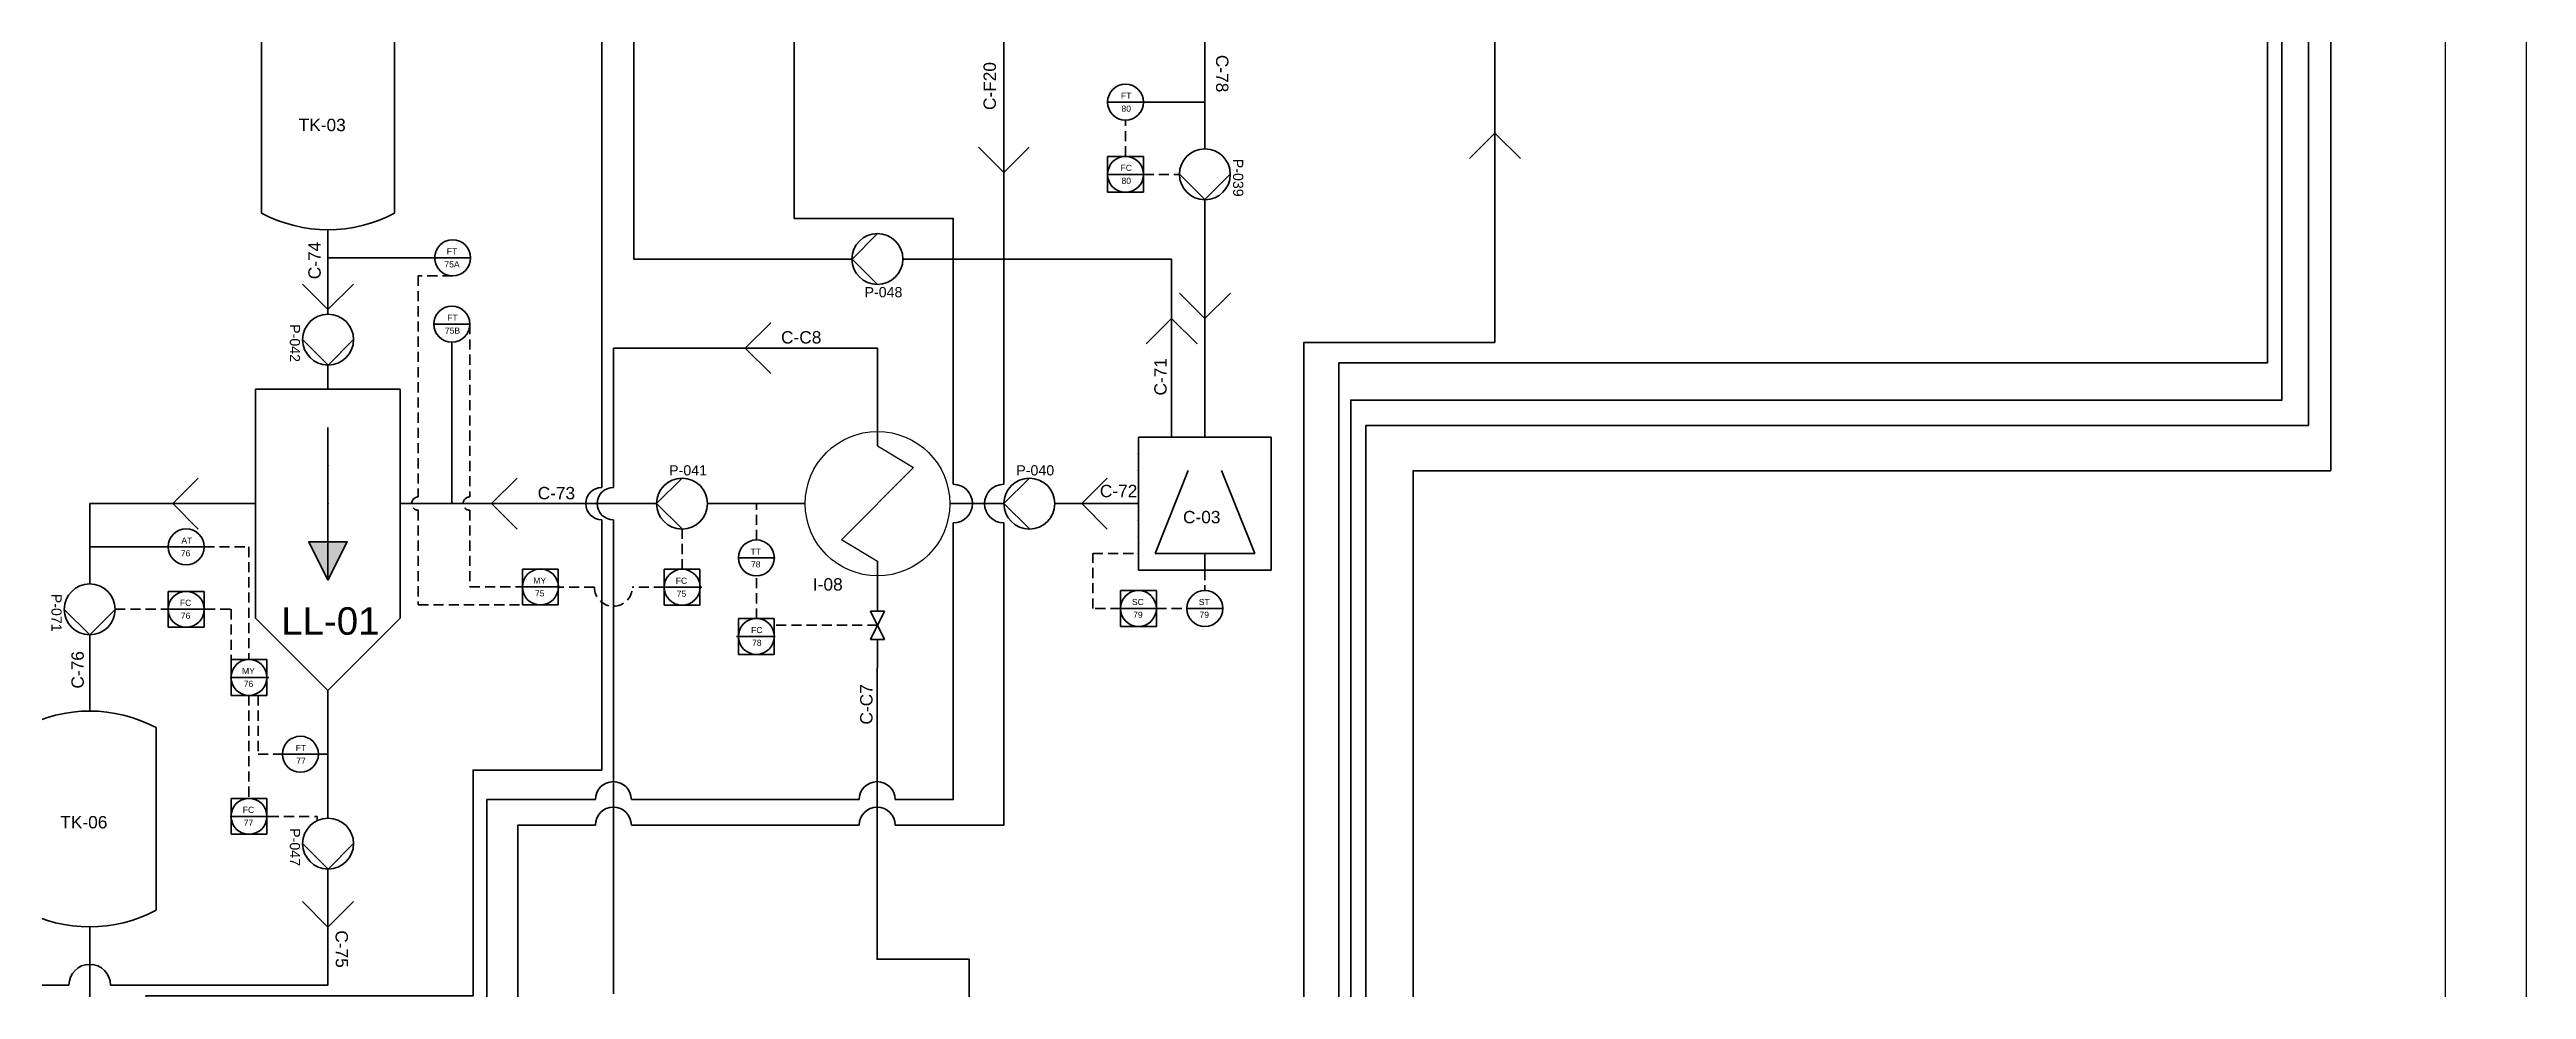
# Paper-space layout 'P&D' of a CAD drawing. Header units: inches, sheet in millimetres. Extents: x 10 to 410, y 10 to 291.
# Drawn here: x 257.3 to 410, y 129.7 to 187.7 of the extents above; entities that cross this region are included whole.
import ezdxf
from ezdxf.enums import TextEntityAlignment as Align

# ---------------------------------------------------------------- set-up
doc = ezdxf.new("R2010")
doc.units = ezdxf.units.IN
doc.header["$LTSCALE"] = 5
doc.header["$MEASUREMENT"] = 0
for name, pattern in [('ACAD_ISO08W100', [36, 24, -3, 6, -3]), ('DASHED2', [0.375, 0.25, -0.125]), ('LÍNEAS_OCULTAS2', [0.1875, 0.125, -0.0625])]:
    doc.linetypes.add(name, pattern=pattern)
doc.styles.add('TEXTO_CUADRO', font='arial.ttf', dxfattribs={"height": 2})
doc.styles.add('TEXTO_INSTRUMENTOS', font='arial.ttf', dxfattribs={"height": 1})

# ---------------------------------------------------------------- blocks, each defined once
blk = doc.blocks.new('vessel with dished ends')
at = {"lineweight": 35}
for p, q in [((128, 243.23), (128, 254.23)), ((136, 254.23), (136, 243.23))]:
    blk.add_line(p, q, dxfattribs=at)
for centre, start, end in [((132, 246.73), 61.9275, 118.0725), ((132, 250.73), 241.9275, 298.0725)]:
    blk.add_arc(centre, 8.5, start, end, dxfattribs=at)
blk = doc.blocks.new('separar por gravedad')
at = {"linetype": 'ACAD_ISO08W100', "lineweight": 35}
h = blk.add_hatch(color=256, dxfattribs=at)
h.dxf.hatch_style = 1
h.paths.add_polyline_path([(240.74, 136.1), (239.42, 136.1), (240.74, 133.46)])
h.paths.add_polyline_path([(242.06, 136.1), (240.74, 136.1), (240.74, 133.46)])
for p, q in [((240.74, 144.01), (240.74, 133.46)), ((239.42, 136.1), (242.06, 136.1)), ((239.42, 136.1), (240.74, 133.46)), ((242.06, 136.1), (240.74, 133.46)), ((235.74, 130.83), (240.74, 125.83)), ((240.74, 125.83), (245.74, 130.83))]:
    blk.add_line(p, q, dxfattribs=at)
for points in [[(240.74, 146.65), (235.74, 146.65), (235.74, 130.83)], [(240.74, 146.65), (245.74, 146.65), (245.74, 130.83)]]:
    blk.add_lwpolyline(points, dxfattribs=at)
for p in [(240.74, 141.37), (240.74, 138.74), (239.42, 136.1), (240.74, 136.1), (240.74, 136.1), (242.06, 136.1)]:
    blk.add_point(p, dxfattribs=at)
at = {"linetype": 'ACAD_ISO08W100', "lineweight": 35, "style": 'TEXTO_INSTRUMENTOS', "flags": 4}
blk.add_attdef('TAG', (237.5, 129.67), '', height=1.9, dxfattribs=at)
blk = doc.blocks.new('bomba')
at = {"lineweight": 100}
for p, q in [((186.71, 141.99), (191.7, 137)), ((191.7, 137), (186.71, 132)), ((191.71, 137), (191.7, 137)), ((186.71, 132), (186.71, 131.99))]:
    blk.add_line(p, q, dxfattribs=at)
blk.add_circle((186.71, 137), 5, dxfattribs=at)
at = {"lineweight": 100, "style": 'TEXTO_CUADRO'}
blk.add_attdef('P-101', (183.22, 129.4), '', height=2, dxfattribs=at)
blk = doc.blocks.new('INTERCAMBIADOR_DE_CALOR')
for p, q in [((1, 0), (2.5, 2.5)), ((7.5, -2.5), (2.5, 2.5)), ((0, 0), (1, 0)), ((9, 0), (7.5, -2.5)), ((9, 0), (10, 0))]:
    blk.add_line(p, q)
blk.add_circle((5, 0), 5)
at = {"style": 'TEXTO_CUADRO'}
blk.add_attdef('TAG', text='', height=2, dxfattribs=at).set_placement((5.87, -6.56), align=Align.MIDDLE_CENTER)
blk = doc.blocks.new('centrifugadora')
at = {"lineweight": 35}
for p, q in [((108.4, 212.32), (108.4, 208.32)), ((108.4, 212.32), (116.4, 212.32)), ((116.4, 212.32), (116.4, 208.32)), ((111.4, 210.32), (109.4, 205.32)), ((113.4, 210.32), (115.4, 205.32)), ((108.4, 204.32), (108.4, 208.32)), ((116.4, 204.32), (116.4, 208.32)), ((108.4, 204.32), (112.4, 204.32)), ((109.4, 205.32), (115.4, 205.32)), ((112.4, 205.32), (112.4, 204.32)), ((116.4, 204.32), (112.4, 204.32))]:
    blk.add_line(p, q, dxfattribs=at)
for p in [(108.4, 211.32), (108.4, 210.32), (108.4, 209.32), (108.4, 207.32), (108.4, 206.32), (108.4, 205.32)]:
    blk.add_point(p, dxfattribs=at)
blk = doc.blocks.new('Valvula generica')
at = {"color": 7, "lineweight": 35}
for p, q in [((242.61, 259.1), (243.46, 257.4)), ((242.61, 259.1), (243.46, 259.1)), ((242.61, 257.4), (243.46, 259.1)), ((242.61, 257.4), (243.46, 257.4))]:
    blk.add_line(p, q, dxfattribs=at)

psp = doc.layouts.new('P&D')

# ---------------------------------------------------------------- linework, layer by layer
at = {"lineweight": 35}
for p, q in [((293.29, 174.78), (293.29, 188.97)), ((328.5, 181.58), (328.5, 188.92)), ((324.72, 184.46), (322.5, 184.46)), ((322.5, 180.01), (322.5, 181.12)), ((322.5, 181.12), (323.61, 181.12)), ((324.72, 181.12), (323.61, 181.12)), ((324.72, 180.01), (324.72, 181.12)), ((324.72, 180.01), (322.5, 180.01)), ((322.5, 180.01), (322.5, 178.91)), ((322.5, 178.91), (323.61, 178.91)), ((324.72, 178.91), (323.61, 178.91)), ((324.72, 180.01), (324.72, 178.91)), ((328.5, 178.45), (328.5, 171.12)), ((274.42, 171.38), (274.42, 176.6)), ((281, 174.86), (283.22, 174.86)), ((306.74, 174.78), (293.29, 174.78)), ((326.45, 174.78), (309.87, 174.78)), ((326.45, 171.12), (326.45, 174.78)), ((274.42, 171.68), (272.86, 173.24)), ((274.42, 171.68), (275.99, 173.24)), ((328.5, 171.12), (326.93, 172.69)), ((328.5, 171.12), (330.07, 172.69)), ((326.45, 171.12), (324.88, 169.55)), ((326.45, 163.8), (326.45, 171.12)), ((326.45, 171.12), (328.02, 169.55)), ((328.5, 171.12), (328.5, 163.8)), ((283.17, 170.77), (280.96, 170.77)), ((274.42, 166.76), (274.42, 168.24)), ((264.85, 159.7), (266.41, 161.27)), ((284.51, 159.7), (286.08, 161.27)), ((320.91, 159.7), (322.48, 161.27)), ((269.96, 159.7), (259.73, 159.7)), ((259.73, 159.7), (259.73, 154.74)), ((264.85, 159.7), (266.41, 158.13)), ((278.89, 159.7), (294.69, 159.7)), ((284.51, 159.7), (286.08, 158.13)), ((303.85, 159.7), (297.82, 159.7)), ((312.76, 159.7), (316.1, 159.7)), ((319.24, 159.7), (324.4, 159.7)), ((320.91, 159.7), (322.48, 158.13)), ((266.79, 157.03), (264.57, 157.03)), ((299.73, 156.35), (301.94, 156.35)), ((264.57, 153.18), (264.57, 154.28)), ((264.57, 154.28), (265.68, 154.28)), ((266.79, 154.28), (265.68, 154.28)), ((266.79, 153.18), (266.79, 154.28)), ((286.41, 154.56), (286.41, 155.66)), ((286.41, 155.66), (287.52, 155.66)), ((286.41, 154.56), (288.62, 154.56)), ((286.41, 154.56), (286.41, 153.45)), ((288.62, 155.66), (287.52, 155.66)), ((288.62, 154.56), (288.62, 155.66)), ((288.62, 154.56), (288.62, 153.45)), ((295.15, 154.54), (295.15, 155.65)), ((295.15, 155.65), (296.26, 155.65)), ((295.15, 154.54), (297.36, 154.54)), ((295.15, 154.54), (295.15, 153.44)), ((297.36, 155.65), (296.26, 155.65)), ((297.36, 154.54), (297.36, 155.65)), ((297.36, 154.54), (297.36, 153.44)), ((323.3, 153.23), (323.3, 154.34)), ((323.3, 154.34), (324.4, 154.34)), ((325.51, 154.34), (324.4, 154.34)), ((325.51, 153.23), (325.51, 154.34)), ((264.57, 153.18), (266.79, 153.18)), ((264.57, 153.18), (264.57, 152.07)), ((266.79, 153.18), (266.79, 152.07)), ((286.41, 153.45), (287.52, 153.45)), ((288.62, 153.45), (287.52, 153.45)), ((295.15, 153.44), (296.26, 153.44)), ((297.36, 153.44), (296.26, 153.44)), ((323.3, 153.23), (325.51, 153.23)), ((323.3, 153.23), (323.3, 152.13)), ((325.51, 153.23), (325.51, 152.13)), ((327.39, 153.23), (329.61, 153.23)), ((259.73, 151.61), (259.73, 146.9)), ((264.57, 152.07), (265.68, 152.07)), ((266.79, 152.07), (265.68, 152.07)), ((299.73, 151.51), (299.73, 152.61)), ((299.73, 152.61), (300.84, 152.61)), ((301.94, 151.51), (299.73, 151.51)), ((299.73, 151.51), (299.73, 150.4)), ((301.94, 152.61), (300.84, 152.61)), ((301.94, 151.51), (301.94, 152.61)), ((301.94, 151.51), (301.94, 150.4)), ((323.3, 152.13), (324.4, 152.13)), ((325.51, 152.13), (324.4, 152.13)), ((268.45, 148.98), (268.45, 150.08)), ((268.45, 150.08), (269.55, 150.08)), ((270.66, 150.08), (269.55, 150.08)), ((270.66, 148.98), (270.66, 150.08)), ((299.73, 150.4), (300.84, 150.4)), ((301.94, 150.4), (300.84, 150.4)), ((268.45, 148.98), (270.66, 148.98)), ((268.45, 148.98), (268.45, 147.87)), ((270.66, 148.98), (270.66, 147.87)), ((274.42, 148.18), (274.42, 140.29)), ((268.45, 147.87), (269.55, 147.87)), ((270.66, 147.87), (269.55, 147.87)), ((273.83, 144.24), (271.61, 144.24)), ((268.45, 140.41), (268.45, 141.52)), ((268.45, 141.52), (269.55, 141.52)), ((270.66, 141.52), (269.55, 141.52)), ((270.66, 140.41), (270.66, 141.52)), ((268.45, 140.41), (270.66, 140.41)), ((268.45, 140.41), (268.45, 139.31)), ((268.45, 139.31), (269.55, 139.31)), ((270.66, 139.31), (269.55, 139.31)), ((270.66, 140.41), (270.66, 139.31)), ((274.42, 137.16), (274.42, 130)), ((274.42, 137.16), (274.42, 137.16)), ((274.42, 133.58), (272.86, 135.15)), ((274.42, 133.58), (275.99, 135.15)), ((259.73, 124.87), (259.73, 133.59))]:
    psp.add_line(p, q, dxfattribs=at)
at = {"color": 3, "linetype": 'LÍNEAS_OCULTAS2', "lineweight": 35}
for p, q in [((323.61, 181.12), (323.61, 183.35)), ((324.72, 180.01), (326.93, 180.01)), ((300.84, 157.45), (300.84, 159.7)), ((321.59, 153.23), (321.59, 156.63)), ((321.59, 156.63), (324.4, 156.63)), ((290.85, 154.54), (288.62, 154.54)), ((295.15, 154.54), (293.19, 154.54)), ((297.36, 154.54), (297.48, 154.54)), ((300.84, 152.61), (300.84, 155.24)), ((328.5, 155.6), (328.5, 154.34)), ((261.3, 153.18), (264.57, 153.18)), ((266.79, 153.18), (266.9, 153.18)), ((323.3, 153.23), (321.59, 153.23)), ((325.51, 153.23), (327.39, 153.23)), ((299.73, 151.51), (299.62, 151.51)), ((308.31, 152.2), (301.94, 152.2)), ((270.66, 148.98), (270.77, 148.98)), ((269.55, 147.87), (269.55, 141.52)), ((270.11, 147.87), (270.11, 144.24)), ((270.11, 144.24), (271.61, 144.24)), ((273.83, 144.24), (274.42, 144.24)), ((270.66, 140.41), (270.77, 140.41)), ((270.77, 140.41), (273.75, 140.41)), ((273.75, 140.41), (273.75, 140.14))]:
    psp.add_line(p, q, dxfattribs=at)
at = {"color": 3, "lineweight": 35}
for p, q in [((324.72, 184.46), (328.5, 184.46)), ((281, 174.86), (274.42, 174.86)), ((282.06, 169.67), (282.06, 159.7)), ((259.73, 157.03), (264.57, 157.03))]:
    psp.add_line(p, q, dxfattribs=at)
at = {"color": 5, "lineweight": 35}
for p, q in [((346.39, 182.55), (344.82, 180.98)), ((346.39, 182.55), (347.96, 180.98)), ((316.1, 180.12), (314.54, 181.69)), ((316.1, 180.12), (317.67, 181.69))]:
    psp.add_line(p, q, dxfattribs=at)
at = {"color": 1, "lineweight": 35}
for p, q in [((300.16, 169.29), (301.73, 170.86)), ((308.31, 169.29), (292.02, 169.29)), ((292.02, 169.29), (292.02, 160.7)), ((300.16, 169.29), (301.73, 167.72)), ((308.31, 164.15), (308.31, 169.29)), ((292.02, 158.7), (292.02, 129.46))]:
    psp.add_line(p, q, dxfattribs=at)
at = {"color": 18, "lineweight": 35, "true_color": 0x000000}
for p, q in [((308.31, 163.26), (308.31, 164.15)), ((308.31, 155.18), (308.31, 156.14)), ((258.45, 130), (247.4, 130)), ((274.42, 130), (261.01, 130))]:
    psp.add_line(p, q, dxfattribs=at)
for points in [[(10, 10), (410, 10), (410, 290.6), (10, 290.6)], [(15, 15), (405, 15), (405, 285.6), (15, 285.6)]]:
    psp.add_lwpolyline(points, close=True)
at = {"color": 1, "lineweight": 35}
for points in [[(82.32, 267.65), (82.32, 271.19), (369.15, 271.19), (397.93, 271.19), (397.93, 161.73), (341.34, 161.73), (341.34, 91.19), (315.34, 91.19)], [(308.31, 153.07), (308.31, 155.18)], [(308.29, 147.83), (308.31, 151.33)], [(308.29, 147.83), (308.29, 131.59), (313.96, 131.59), (313.96, 77.49), (295.99, 77.49), (295.99, 79.46)]]:
    psp.add_lwpolyline(points, dxfattribs=at)
at = {"color": 5, "lineweight": 35}
for points in [[(120.02, 270.55), (396.56, 270.55), (396.56, 164.52), (338.43, 164.52), (338.43, 107.69), (317.8, 107.69)], [(120.02, 269.73), (394.92, 269.73), (394.92, 166.09), (337.5, 166.09), (337.5, 110.72), (317.8, 110.72)], [(317.8, 113.98), (336.77, 113.98), (336.77, 168.38), (394.02, 168.38), (394.02, 236.99), (384.81, 236.99)], [(279.38, 214.32), (291.31, 214.32), (291.31, 160.7)], [(303.17, 214.73), (303.17, 177.29), (312.98, 177.29), (312.98, 160.89)], [(346.39, 193.3), (346.39, 169.63)], [(316.1, 188.72), (316.1, 162.21), (316.1, 160.89)], [(346.39, 169.63), (334.6, 169.63), (334.6, 117.05), (317.8, 117.05)], [(291.31, 158.7), (291.31, 143.26), (283.37, 143.26), (283.37, 129.34), (263.2, 129.34), (263.2, 101.83), (254.22, 101.83), (253.82, 101.83), (253.82, 92.07)], [(312.98, 158.51), (312.98, 148.32), (312.98, 141.44), (309.4, 141.44)], [(316.1, 158.51), (316.1, 139.87), (309.4, 139.87)], [(290.91, 141.44), (284.21, 141.44), (284.21, 128.23), (267.72, 128.23), (263.79, 128.23), (263.79, 101.25), (254.22, 101.25), (254.22, 92.07)], [(307.18, 141.44), (293.13, 141.44)], [(290.91, 139.87), (286.14, 139.87), (286.14, 125.63), (265.66, 125.63), (265.66, 100.03), (255.65, 100.03), (255.65, 91.9)], [(307.18, 139.87), (293.13, 139.87)]]:
    psp.add_lwpolyline(points, dxfattribs=at)
at = {"color": 3, "linetype": 'LÍNEAS_OCULTAS2', "lineweight": 35}
for points in [[(282.11, 173.75), (279.99, 173.75), (279.99, 160.11)], [(283.17, 170.77), (283.17, 160.11)], [(279.99, 159.29), (279.99, 153.45), (286.41, 153.45)], [(283.17, 159.29), (283.17, 154.56), (286.41, 154.56)], [(296.26, 155.65), (296.26, 158.13)], [(266.79, 157.03), (269.55, 157.03), (269.55, 150.08)], [(266.84, 153.18), (268.45, 153.18), (268.45, 150.08)]]:
    psp.add_lwpolyline(points, dxfattribs=at)
at = {"lineweight": 35}
for centre in [(323.61, 184.46), (323.61, 180.01), (282.11, 174.86), (282.06, 170.77), (265.68, 157.03), (300.84, 156.35), (265.68, 153.18), (287.52, 154.56), (296.26, 154.54), (324.4, 153.23), (328.5, 153.23), (300.84, 151.51), (269.55, 148.98), (272.72, 144.24), (269.55, 140.41)]:
    psp.add_circle(centre, 1.11, dxfattribs=at)
at = {"color": 5, "lineweight": 35}
for centre, radius, start, end in [((291.31, 159.7), 0.995, 90, 270), ((312.98, 159.7), 1.19, 270, 90), ((316.1, 159.7), 1.19, 90, 270), ((292.02, 141.44), 1.11, 0, 180), ((308.29, 141.44), 1.11, 0, 180), ((292.02, 139.87), 1.11, 0, 180), ((308.29, 139.87), 1.11, 0, 180)]:
    psp.add_arc(centre, radius, start, end, dxfattribs=at)
at = {"color": 1, "lineweight": 35}
psp.add_arc((292.02, 159.7), 0.995, 90, 270, dxfattribs=at)
at = {"color": 3, "linetype": 'LÍNEAS_OCULTAS2', "lineweight": 35}
for centre, radius, start, end in [((279.99, 159.7), 0.411, 90, 270), ((283.17, 159.7), 0.411, 90, 270), ((292.02, 154.54), 1.17, 180, 0)]:
    psp.add_arc(centre, radius, start, end, dxfattribs=at)
at = {"lineweight": 35}
psp.add_arc((259.73, 130), 1.28, 0, 180, dxfattribs=at)

# ---------------------------------------------------------------- block references
at = {"color": 3, "linetype": 'LÍNEAS_OCULTAS2', "lineweight": 35, "xscale": 1.024361001701435, "yscale": 1.024361001701435, "zscale": 1.024361001701435}
for name, p in [('vessel with dished ends', (139.21, -71.54)), ('centrifugadora', (213.36, -53.7)), ('vessel with dished ends', (124.51, -114.54))]:
    psp.add_blockref(name, p, dxfattribs=at)
at = {"color": 1, "linetype": 'DASHED2', "lineweight": 35}
ref = psp.add_blockref('bomba', (371.48, 238.59), dxfattribs=dict(at, xscale=-0.3137173204244906, yscale=0.3137173204244906, zscale=0.3137173204244906, rotation=90.00000000000959))
ref.add_attrib('P-101', 'P-039', (330.24, 180.97), dxfattribs={"lineweight": 100, "height": 0.627, "rotation": 270, "style": 'TEXTO_CUADRO'})
ref = psp.add_blockref('bomba', (366.88, 131.81), dxfattribs=dict(at, xscale=-0.3137173204244906, yscale=0.3137173204244906, zscale=0.3137173204244906))
ref.add_attrib('P-101', 'P-048', (307.51, 172.43), dxfattribs={"lineweight": 100, "height": 0.627, "style": 'TEXTO_CUADRO'})
ref = psp.add_blockref('bomba', (231.45, 228.39), dxfattribs=dict(at, xscale=0.3137173204244906, yscale=0.3137173204244906, zscale=0.3137173204244906, rotation=270.0000000000003))
ref.add_attrib('P-101', 'P-042', (272.07, 170.77), dxfattribs={"lineweight": 100, "height": 0.627, "rotation": 270, "style": 'TEXTO_CUADRO'})
at = {"color": 3, "linetype": 'LÍNEAS_OCULTAS2', "lineweight": 35}
ref = psp.add_blockref('separar por gravedad', (59.59, 35.89), dxfattribs=dict(at, xscale=0.8923759766026617, yscale=0.8923759766026617, zscale=0.8923759766026617))
ref.add_attrib('TAG', 'LL-01', (271.54, 151.61), dxfattribs={"linetype": 'ACAD_ISO08W100', "lineweight": 35, "height": 1.696, "style": 'TEXTO_INSTRUMENTOS'})
for name, p, xscale, yscale, zscale, rotation in [('INTERCAMBIADOR_DE_CALOR', (308.31, 164.15), 0.8909178327213845, 0.8909178327213845, 0.8909178327213845, 270), ('Valvula generica', (557.26, 416.74), 1.024361001701435, 1.024361001701435, 1.024361001701435, 180)]:
    psp.add_blockref(name, p, dxfattribs=dict(at, xscale=xscale, yscale=yscale, zscale=zscale, rotation=rotation))
at = {"color": 1, "linetype": 'DASHED2', "lineweight": 35}
ref = psp.add_blockref('bomba', (354.83, 202.68), dxfattribs=dict(at, xscale=0.3137173204244906, yscale=0.3137173204244906, zscale=0.3137173204244906, rotation=180))
ref.add_attrib('P-101', 'P-041', (295.46, 161.44), dxfattribs={"lineweight": 100, "height": 0.627, "rotation": 360, "style": 'TEXTO_CUADRO'})
ref = psp.add_blockref('bomba', (376.25, 202.68), dxfattribs=dict(at, xscale=0.3137173204244906, yscale=0.3137173204244906, zscale=0.3137173204244906, rotation=180))
ref.add_attrib('P-101', 'P-040', (316.87, 161.44), dxfattribs={"lineweight": 100, "height": 0.627, "rotation": 360, "style": 'TEXTO_CUADRO'})
ref = psp.add_blockref('bomba', (216.75, 211.75), dxfattribs=dict(at, xscale=0.3137173204244906, yscale=0.3137173204244906, zscale=0.3137173204244906, rotation=270.0000000000003))
ref.add_attrib('P-101', 'P-071', (257.37, 154.14), dxfattribs={"lineweight": 100, "height": 0.627, "rotation": 270, "style": 'TEXTO_CUADRO'})
ref = psp.add_blockref('bomba', (231.45, 197.3), dxfattribs=dict(at, xscale=0.3137173204244906, yscale=0.3137173204244906, zscale=0.3137173204244906, rotation=270.0000000000003))
ref.add_attrib('P-101', 'P-047', (272.07, 139.68), dxfattribs={"lineweight": 100, "height": 0.627, "rotation": 270, "style": 'TEXTO_CUADRO'})

# ---------------------------------------------------------------- texts
at = {"lineweight": 35, "style": 'TEXTO_INSTRUMENTOS'}
for s, width, heights, insert, char_height, attachment_point, rotation in [('\\pxqc;C-F20', 3.0547, [0.837], (314.85, 183.93), 0.7627, 1, 90), ('\\pxqc;C-78', 2.91, [0], (329.95, 184.77), 0.763, 3, 270), ('\\pxqc;C-74', 2.91, [0], (273.21, 173.24), 0.763, 1, 90), ('\\pxqc;C-71', 2.91, [0], (325.38, 168.98), 0.763, 3, 90), ('\\pxqc;C-76', 2.91, [0], (258.6, 147.99), 0.763, 1, 90), ('\\pxqc,t0;C-C7', 2.91, [0], (307.24, 145.86), 0.7627, 1, 90), ('\\pxqc;C-75', 2.91, [0], (275.67, 130.77), 0.763, 3, 270.4765)]:
    psp.add_mtext_dynamic_manual_height_columns(s, width=width, gutter_width=3.81, heights=heights, dxfattribs=dict(at, insert=insert, char_height=char_height, attachment_point=attachment_point, rotation=rotation))
for s, width, gutter_width, heights, insert, char_height, attachment_point in [('\\pxqc;FT', 1.4414, 1.89, [0], (324.37, 185.05), 0.378, 3), (' TK-03', 3.7184, 3.81, [0], (272.32, 183.44), 0.763, 1), ('\\pxqc;80', 1.4414, 1.89, [0.386], (324.37, 183.87), 0.378, 9), ('\\pxqc;FC', 1.4414, 1.89, [0], (324.37, 180.6), 0.378, 3), ('\\pxqc;80', 1.4414, 1.89, [0], (324.37, 179.42), 0.378, 9), ('\\pxqc;75A', 1.4414, 1.89, [0], (281.35, 174.27), 0.378, 7), ('\\pxqc;FT', 1.4414, 1.89, [0], (281.35, 175.45), 0.378, 1), ('\\pxqc;FT', 1.4414, 1.89, [0], (282.82, 171.36), 0.378, 3), ('\\pxqc;75B', 1.4414, 1.89, [0], (282.82, 170.18), 0.378, 9), ('\\pxqc;C-C8', 2.91, 3.81, [0], (302.15, 170.34), 0.763, 1), ('\\pxqc;C-73', 3.0547, 3.81, [0.837], (286.98, 160.73), 0.763, 1), ('\\pxqc;C-72', 3.0547, 3.81, [0.837], (321.65, 160.86), 0.763, 1), ('\\pxqc;C-03', 2.91, 3.81, [0], (326.85, 159.25), 0.763, 1), ('\\pxqc;AT', 1.4414, 1.89, [0], (266.44, 157.61), 0.378, 3), ('\\pxqc;76', 1.4414, 1.89, [0], (264.92, 156.44), 0.378, 7), ('\\pxqc;TT', 1.4414, 1.89, [0], (300.08, 156.93), 0.378, 1), ('\\pxqc;78', 1.4414, 1.89, [0.271], (300.08, 155.76), 0.378, 7), ('\\pxqc;MY', 1.4414, 1.89, [0], (286.76, 155.14), 0.378, 1), ('\\pxqc;75', 1.4414, 1.89, [0], (286.76, 153.97), 0.378, 7), ('\\pxqc;FC', 1.4414, 1.89, [0], (295.5, 155.13), 0.378, 1), ('\\pxqc;75', 1.4414, 1.89, [0], (295.5, 153.95), 0.378, 7), ('\\pxqc;I-08', 2.91, 3.81, [0], (303.79, 155.1), 0.763, 1), ('\\pxqc;FC', 1.4414, 1.89, [0], (264.92, 153.77), 0.378, 1), ('\\pxqc;76', 1.4414, 1.89, [0], (264.92, 152.59), 0.378, 7), ('\\pxqc;SC', 1.4414, 1.89, [0], (323.65, 153.82), 0.378, 1), ('\\pxqc;79', 1.4414, 1.89, [0], (323.65, 152.65), 0.378, 7), ('\\pxqc;ST', 1.4414, 1.89, [0], (327.74, 153.82), 0.378, 1), ('\\pxqc;79', 1.4414, 1.89, [0], (327.74, 152.65), 0.378, 7), ('\\pxqc;FC', 1.4414, 1.89, [0], (301.59, 152.09), 0.378, 3), ('\\pxqc;78', 1.4414, 1.89, [0], (301.59, 150.92), 0.378, 9), ('\\pxqc;MY', 1.4414, 1.89, [0], (268.8, 149.57), 0.378, 1), ('\\pxqc;76', 1.4414, 1.89, [0], (268.8, 148.39), 0.378, 7), ('\\pxqc;FT', 1.4414, 1.89, [0], (273.48, 144.82), 0.378, 3), ('\\pxqc;77', 1.4414, 1.89, [0], (273.48, 143.65), 0.378, 9), ('\\pxqc;FC', 1.4414, 1.89, [0], (268.8, 141), 0.378, 1), (' TK-06', 3.7184, 3.81, [0], (257.62, 140.43), 0.763, 1), ('\\pxqc;77', 1.4414, 1.89, [0], (268.8, 139.83), 0.378, 7)]:
    psp.add_mtext_dynamic_manual_height_columns(s, width=width, gutter_width=gutter_width, heights=heights, dxfattribs=dict(at, insert=insert, char_height=char_height, attachment_point=attachment_point))

doc.saveas('drawing.dxf')
